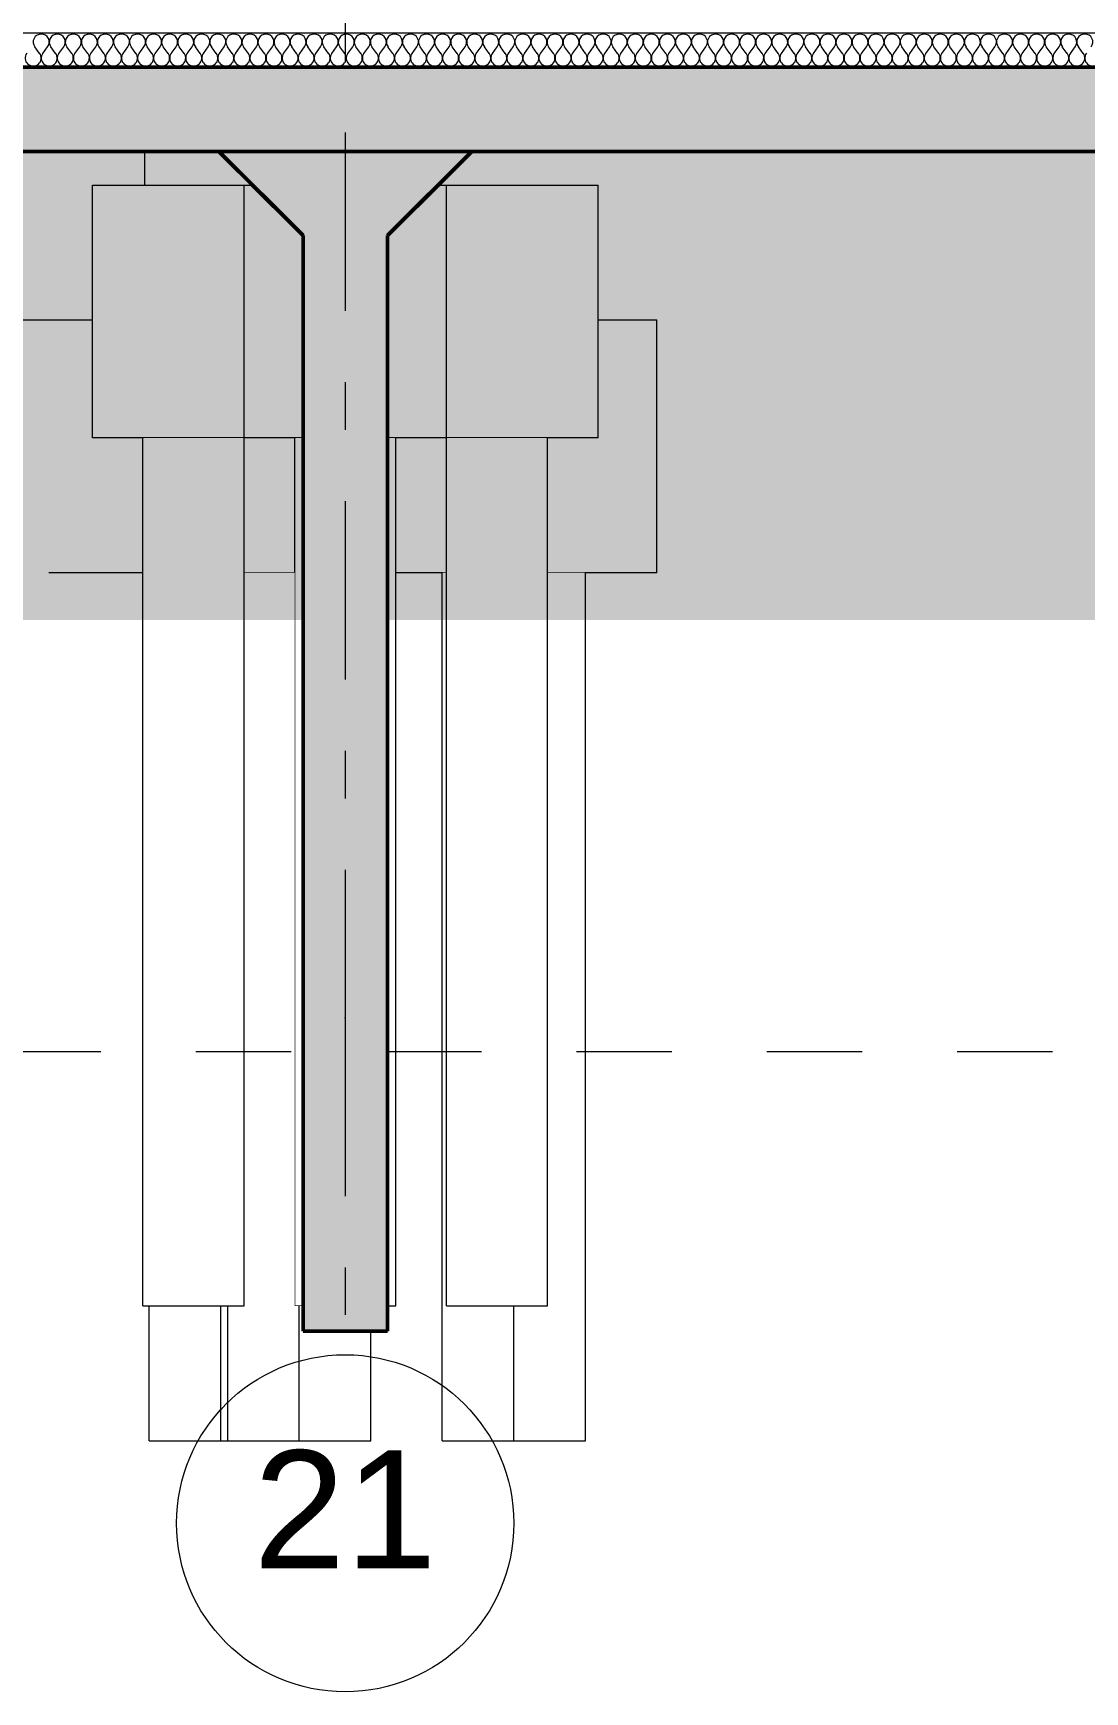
# Model space of a CAD drawing. Header units: millimetres. Extents: x -48147 to 1422273, y -494195 to 18123.
# Drawn here: x 1374860 to 1377979, y -494195 to -489274 of the extents above; entities that cross this region are included whole.
import ezdxf
from ezdxf.enums import TextEntityAlignment as Align

# ---------------------------------------------------------------- set-up
doc = ezdxf.new("R2010")
doc.units = ezdxf.units.MM
doc.header["$MEASUREMENT"] = 0
for name, pattern in [('Dashed', [2822.222233, 1411.111116, -1411.111116]), ('Double Dashed', [1093.611073, 529.166651, -211.666656, 141.111112, -211.666656]), ('Wipeout_Contour', [1000, 0, -1000])]:
    doc.linetypes.add(name, pattern=pattern)
for name, color, linetype, lineweight, true_color in [('0_Pen_No__105', 7, 'Continuous', 15, 0xa6a6a6), ('A-230-M_FLOOR.IFC Import_Pen_No__109', 7, 'Continuous', 15, 0xa6a6a6), ('A-230-M_FLOOR.IFC Import_Pen_No__29', 7, 'Continuous', 50, 0x2a2a2a), ('HATCHING_Pen_No__145', 7, 'Continuous', 0, 0xa6a6a6), ('New_A-15-MG_Structural_Grid_Phase_2_Pen_No__222', 7, 'Continuous', 13, 0x65af33), ('New_A-20-M_Floor_Slab_Pen_No__107', 7, 'Continuous', 15, 0xa6a6a6), ('New_A-20-M_Floor_Slab_Pen_No__162', 7, 'Continuous', 0, 0xe47200), ('S-160-M_FOUND.IFC Import_Pen_No__104', 7, 'Continuous', 15, 0xa6a6a6), ('S-160-M_FOUND.IFC Import_Pen_No__24', 7, 'Continuous', 50, 0x2a2a2a)]:
    doc.layers.add(name, color=color, linetype=linetype, lineweight=lineweight, true_color=true_color)
for name, color, linetype in [('A-230-M_FLOOR.IFC Import', 7, 'Continuous'), ('New_A-15-MG_Structural_Grid_Phase_2', 7, 'Continuous'), ('New_A-20-M_Floor_Slab', 7, 'Continuous'), ('S-160-M_FOUND.IFC Import', 7, 'Continuous'), ('S-280-M_COLUMN.IFC Import', 7, 'Continuous'), ('S-280-M_STRUCT_FRAME.IFC Import', 7, 'Continuous')]:
    doc.layers.add(name, color=color, linetype=linetype)
for name, color, linetype, lineweight in [('A-230-M_FLOOR.IFC Import_Pen_No__4', 7, 'Continuous', 20), ('New_A-20-M_Floor_Slab_Pen_No__1', 7, 'Continuous', 13), ('S-160-M_FOUND.IFC Import_Pen_No__1', 7, 'Continuous', 13), ('S-160-M_FOUND.IFC Import_Pen_No__4', 7, 'Continuous', 20), ('S-280-M_COLUMN.IFC Import_Pen_No__88', 8, 'Continuous', 20)]:
    doc.layers.add(name, color=color, linetype=linetype, lineweight=lineweight)
doc.styles.add('GENERATED_STYLE_2', font='')
doc.styles.get('GENERATED_STYLE_2').set_extended_font_data('Swis721 BT')

# ---------------------------------------------------------------- blocks, each defined once
blk = doc.blocks.new('*X511', base_point=(1383917.5, -489195))
at = {"layer": 'New_A-20-M_Floor_Slab_Pen_No__107', "linetype": 'Continuous'}
for p, q in [((1374878.8, -489334.1), (1374864.5, -489315)), ((1374888.3, -489334.1), (1374902.6, -489315)), ((1374926.4, -489334.1), (1374912.1, -489315)), ((1374935.9, -489334.1), (1374950.2, -489315)), ((1374974, -489334.1), (1374959.8, -489315)), ((1374983.6, -489334.1), (1374997.9, -489315)), ((1375021.7, -489334.1), (1375007.4, -489315)), ((1375031.2, -489334.1), (1375045.5, -489315)), ((1375069.3, -489334.1), (1375055, -489315)), ((1375078.8, -489334.1), (1375093.1, -489315)), ((1375116.9, -489334.1), (1375102.6, -489315)), ((1375126.4, -489334.1), (1375140.7, -489315)), ((1375164.5, -489334.1), (1375150.2, -489315)), ((1375174, -489334.1), (1375188.3, -489315)), ((1375212.1, -489334.1), (1375197.9, -489315)), ((1375221.7, -489334.1), (1375235.9, -489315)), ((1375259.8, -489334.1), (1375245.5, -489315)), ((1375269.3, -489334.1), (1375283.6, -489315)), ((1375307.4, -489334.1), (1375293.1, -489315)), ((1375316.9, -489334.1), (1375331.2, -489315)), ((1375355, -489334.1), (1375340.7, -489315)), ((1375364.5, -489334.1), (1375378.8, -489315)), ((1375402.6, -489334.1), (1375388.3, -489315)), ((1375412.1, -489334.1), (1375426.4, -489315)), ((1375450.2, -489334.1), (1375435.9, -489315)), ((1375459.8, -489334.1), (1375474, -489315)), ((1375497.9, -489334.1), (1375483.6, -489315)), ((1375507.4, -489334.1), (1375521.7, -489315)), ((1375545.5, -489334.1), (1375531.2, -489315)), ((1375555, -489334.1), (1375569.3, -489315)), ((1375593.1, -489334.1), (1375578.8, -489315)), ((1375602.6, -489334.1), (1375616.9, -489315)), ((1375640.7, -489334.1), (1375626.4, -489315)), ((1375650.2, -489334.1), (1375664.5, -489315)), ((1375688.3, -489334.1), (1375674, -489315)), ((1375697.9, -489334.1), (1375712.1, -489315)), ((1375735.9, -489334.1), (1375721.7, -489315)), ((1375745.5, -489334.1), (1375759.8, -489315)), ((1375783.6, -489334.1), (1375769.3, -489315)), ((1375793.1, -489334.1), (1375807.4, -489315)), ((1375831.2, -489334.1), (1375816.9, -489315)), ((1375840.7, -489334.1), (1375855, -489315)), ((1375878.8, -489334.1), (1375864.5, -489315)), ((1375888.3, -489334.1), (1375902.6, -489315)), ((1375926.4, -489334.1), (1375912.1, -489315)), ((1375935.9, -489334.1), (1375950.2, -489315)), ((1375974, -489334.1), (1375959.8, -489315)), ((1375983.6, -489334.1), (1375997.9, -489315)), ((1376021.7, -489334.1), (1376007.4, -489315)), ((1376031.2, -489334.1), (1376045.5, -489315)), ((1376069.3, -489334.1), (1376055, -489315)), ((1376078.8, -489334.1), (1376093.1, -489315)), ((1376116.9, -489334.1), (1376102.6, -489315)), ((1376126.4, -489334.1), (1376140.7, -489315)), ((1376164.5, -489334.1), (1376150.2, -489315)), ((1376174, -489334.1), (1376188.3, -489315)), ((1376212.1, -489334.1), (1376197.9, -489315)), ((1376221.7, -489334.1), (1376235.9, -489315)), ((1376259.8, -489334.1), (1376245.5, -489315)), ((1376269.3, -489334.1), (1376283.6, -489315)), ((1376307.4, -489334.1), (1376293.1, -489315)), ((1376316.9, -489334.1), (1376331.2, -489315)), ((1376355, -489334.1), (1376340.7, -489315)), ((1376364.5, -489334.1), (1376378.8, -489315)), ((1376402.6, -489334.1), (1376388.3, -489315)), ((1376412.1, -489334.1), (1376426.4, -489315)), ((1376450.2, -489334.1), (1376435.9, -489315)), ((1376459.8, -489334.1), (1376474, -489315)), ((1376497.9, -489334.1), (1376483.6, -489315)), ((1376507.4, -489334.1), (1376521.7, -489315)), ((1376545.5, -489334.1), (1376531.2, -489315)), ((1376555, -489334.1), (1376569.3, -489315)), ((1376593.1, -489334.1), (1376578.8, -489315)), ((1376602.6, -489334.1), (1376616.9, -489315)), ((1376640.7, -489334.1), (1376626.4, -489315)), ((1376650.2, -489334.1), (1376664.5, -489315)), ((1376688.3, -489334.1), (1376674, -489315)), ((1376697.9, -489334.1), (1376712.1, -489315)), ((1376735.9, -489334.1), (1376721.7, -489315)), ((1376745.5, -489334.1), (1376759.8, -489315)), ((1376783.6, -489334.1), (1376769.3, -489315)), ((1376793.1, -489334.1), (1376807.4, -489315)), ((1376831.2, -489334.1), (1376816.9, -489315)), ((1376840.7, -489334.1), (1376855, -489315)), ((1376878.8, -489334.1), (1376864.5, -489315)), ((1376888.3, -489334.1), (1376902.6, -489315)), ((1376926.4, -489334.1), (1376912.1, -489315)), ((1376935.9, -489334.1), (1376950.2, -489315)), ((1376974, -489334.1), (1376959.8, -489315)), ((1376983.6, -489334.1), (1376997.9, -489315)), ((1377021.7, -489334.1), (1377007.4, -489315)), ((1377031.2, -489334.1), (1377045.5, -489315)), ((1377069.3, -489334.1), (1377055, -489315)), ((1377078.8, -489334.1), (1377093.1, -489315)), ((1377116.9, -489334.1), (1377102.6, -489315)), ((1377126.4, -489334.1), (1377140.7, -489315)), ((1377164.5, -489334.1), (1377150.2, -489315)), ((1377174, -489334.1), (1377188.3, -489315)), ((1377212.1, -489334.1), (1377197.9, -489315)), ((1377221.7, -489334.1), (1377235.9, -489315)), ((1377259.8, -489334.1), (1377245.5, -489315)), ((1377269.3, -489334.1), (1377283.6, -489315)), ((1377307.4, -489334.1), (1377293.1, -489315)), ((1377316.9, -489334.1), (1377331.2, -489315)), ((1377355, -489334.1), (1377340.7, -489315)), ((1377364.5, -489334.1), (1377378.8, -489315)), ((1377402.6, -489334.1), (1377388.3, -489315)), ((1377412.1, -489334.1), (1377426.4, -489315)), ((1377450.2, -489334.1), (1377435.9, -489315)), ((1377459.8, -489334.1), (1377474, -489315)), ((1377497.9, -489334.1), (1377483.6, -489315)), ((1377507.4, -489334.1), (1377521.7, -489315)), ((1377545.5, -489334.1), (1377531.2, -489315)), ((1377555, -489334.1), (1377569.3, -489315)), ((1377593.1, -489334.1), (1377578.8, -489315)), ((1377602.6, -489334.1), (1377616.9, -489315)), ((1377640.7, -489334.1), (1377626.4, -489315)), ((1377650.2, -489334.1), (1377664.5, -489315)), ((1377688.3, -489334.1), (1377674, -489315)), ((1377697.9, -489334.1), (1377712.1, -489315)), ((1377735.9, -489334.1), (1377721.7, -489315)), ((1377745.5, -489334.1), (1377759.8, -489315)), ((1377783.6, -489334.1), (1377769.3, -489315)), ((1377793.1, -489334.1), (1377807.4, -489315)), ((1377831.2, -489334.1), (1377816.9, -489315)), ((1377840.7, -489334.1), (1377855, -489315)), ((1377878.8, -489334.1), (1377864.5, -489315)), ((1377888.3, -489334.1), (1377902.6, -489315)), ((1377926.4, -489334.1), (1377912.1, -489315)), ((1377935.9, -489334.1), (1377950.2, -489315)), ((1377974, -489334.1), (1377959.8, -489315))]:
    blk.add_line(p, q, dxfattribs=at)
for centre, start, end in [((1374883.6, -489300.7), 90, 216.8699), ((1374883.6, -489300.7), 323.1301, 90), ((1374931.2, -489300.7), 90, 216.8699), ((1374931.2, -489300.7), 323.1301, 90), ((1374978.8, -489300.7), 90, 216.8699), ((1374978.8, -489300.7), 323.1301, 90), ((1375026.4, -489300.7), 90, 216.8699), ((1375026.4, -489300.7), 323.1301, 90), ((1375074, -489300.7), 90, 216.8699), ((1375074, -489300.7), 323.1301, 90), ((1375121.7, -489300.7), 90, 216.8699), ((1375121.7, -489300.7), 323.1301, 90), ((1375169.3, -489300.7), 90, 216.8699), ((1375169.3, -489300.7), 323.1301, 90), ((1375216.9, -489300.7), 90, 216.8699), ((1375216.9, -489300.7), 323.1301, 90), ((1375264.5, -489300.7), 90, 216.8699), ((1375264.5, -489300.7), 323.1301, 90), ((1375312.1, -489300.7), 90, 216.8699), ((1375312.1, -489300.7), 323.1301, 90), ((1375359.8, -489300.7), 90, 216.8699), ((1375359.8, -489300.7), 323.1301, 90), ((1375407.4, -489300.7), 90, 216.8699), ((1375407.4, -489300.7), 323.1301, 90), ((1375455, -489300.7), 90, 216.8699), ((1375455, -489300.7), 323.1301, 90), ((1375502.6, -489300.7), 90, 216.8699), ((1375502.6, -489300.7), 323.1301, 90), ((1375550.2, -489300.7), 90, 216.8699), ((1375550.2, -489300.7), 323.1301, 90), ((1375597.9, -489300.7), 90, 216.8699), ((1375597.9, -489300.7), 323.1301, 90), ((1375645.5, -489300.7), 90, 216.8699), ((1375645.5, -489300.7), 323.1301, 90), ((1375693.1, -489300.7), 90, 216.8699), ((1375693.1, -489300.7), 323.1301, 90), ((1375740.7, -489300.7), 90, 216.8699), ((1375740.7, -489300.7), 323.1301, 90), ((1375788.3, -489300.7), 90, 216.8699), ((1375788.3, -489300.7), 323.1301, 90), ((1375835.9, -489300.7), 90, 216.8699), ((1375835.9, -489300.7), 323.1301, 90), ((1375883.6, -489300.7), 90, 216.8699), ((1375883.6, -489300.7), 323.1301, 90), ((1375931.2, -489300.7), 90, 216.8699), ((1375931.2, -489300.7), 323.1301, 90), ((1375978.8, -489300.7), 90, 216.8699), ((1375978.8, -489300.7), 323.1301, 90), ((1376026.4, -489300.7), 90, 216.8699), ((1376026.4, -489300.7), 323.1301, 90), ((1376074, -489300.7), 90, 216.8699), ((1376074, -489300.7), 323.1301, 90), ((1376121.7, -489300.7), 90, 216.8699), ((1376121.7, -489300.7), 323.1301, 90), ((1376169.3, -489300.7), 90, 216.8699), ((1376169.3, -489300.7), 323.1301, 90), ((1376216.9, -489300.7), 90, 216.8699), ((1376216.9, -489300.7), 323.1301, 90), ((1376264.5, -489300.7), 90, 216.8699), ((1376264.5, -489300.7), 323.1301, 90), ((1376312.1, -489300.7), 90, 216.8699), ((1376312.1, -489300.7), 323.1301, 90), ((1376359.8, -489300.7), 90, 216.8699), ((1376359.8, -489300.7), 323.1301, 90), ((1376407.4, -489300.7), 90, 216.8699), ((1376407.4, -489300.7), 323.1301, 90), ((1376455, -489300.7), 90, 216.8699), ((1376455, -489300.7), 323.1301, 90), ((1376502.6, -489300.7), 90, 216.8699), ((1376502.6, -489300.7), 323.1301, 90), ((1376550.2, -489300.7), 90, 216.8699), ((1376550.2, -489300.7), 323.1301, 90), ((1376597.9, -489300.7), 90, 216.8699), ((1376597.9, -489300.7), 323.1301, 90), ((1376645.5, -489300.7), 90, 216.8699), ((1376645.5, -489300.7), 323.1301, 90), ((1376693.1, -489300.7), 90, 216.8699), ((1376693.1, -489300.7), 323.1301, 90), ((1376740.7, -489300.7), 90, 216.8699), ((1376740.7, -489300.7), 323.1301, 90), ((1376788.3, -489300.7), 90, 216.8699), ((1376788.3, -489300.7), 323.1301, 90), ((1376835.9, -489300.7), 90, 216.8699), ((1376835.9, -489300.7), 323.1301, 90), ((1376883.6, -489300.7), 90, 216.8699), ((1376883.6, -489300.7), 323.1301, 90), ((1376931.2, -489300.7), 90, 216.8699), ((1376931.2, -489300.7), 323.1301, 90), ((1376978.8, -489300.7), 90, 216.8699), ((1376978.8, -489300.7), 323.1301, 90), ((1377026.4, -489300.7), 90, 216.8699), ((1377026.4, -489300.7), 323.1301, 90), ((1377074, -489300.7), 90, 216.8699), ((1377074, -489300.7), 323.1301, 90), ((1377121.7, -489300.7), 90, 216.8699), ((1377121.7, -489300.7), 323.1301, 90), ((1377169.3, -489300.7), 90, 216.8699), ((1377169.3, -489300.7), 323.1301, 90), ((1377216.9, -489300.7), 90, 216.8699), ((1377216.9, -489300.7), 323.1301, 90), ((1377264.5, -489300.7), 90, 216.8699), ((1377264.5, -489300.7), 323.1301, 90), ((1377312.1, -489300.7), 90, 216.8699), ((1377312.1, -489300.7), 323.1301, 90), ((1377359.8, -489300.7), 90, 216.8699), ((1377359.8, -489300.7), 323.1301, 90), ((1377407.4, -489300.7), 90, 216.8699), ((1377407.4, -489300.7), 323.1301, 90), ((1377455, -489300.7), 90, 216.8699), ((1377455, -489300.7), 323.1301, 90), ((1377502.6, -489300.7), 90, 216.8699), ((1377502.6, -489300.7), 323.1301, 90), ((1377550.2, -489300.7), 90, 216.8699), ((1377550.2, -489300.7), 323.1301, 90), ((1377597.9, -489300.7), 90, 216.8699), ((1377597.9, -489300.7), 323.1301, 90), ((1377645.5, -489300.7), 90, 216.8699), ((1377645.5, -489300.7), 323.1301, 90), ((1377693.1, -489300.7), 90, 216.8699), ((1377693.1, -489300.7), 323.1301, 90), ((1377740.7, -489300.7), 90, 216.8699), ((1377740.7, -489300.7), 323.1301, 90), ((1377788.3, -489300.7), 90, 216.8699), ((1377788.3, -489300.7), 323.1301, 90), ((1377835.9, -489300.7), 90, 216.8699), ((1377835.9, -489300.7), 323.1301, 90), ((1377883.6, -489300.7), 90, 216.8699), ((1377883.6, -489300.7), 323.1301, 90), ((1377931.2, -489300.7), 90, 216.8699), ((1377931.2, -489300.7), 323.1301, 90), ((1377978.8, -489300.7), 90, 216.8699), ((1377978.8, -489300.7), 323.1301, 90), ((1374859.8, -489348.3), 143.1301, 36.8699), ((1374907.4, -489348.3), 143.1301, 36.8699), ((1374955, -489348.3), 143.1301, 36.8699), ((1375002.6, -489348.3), 143.1301, 36.8699), ((1375050.2, -489348.3), 143.1301, 36.8699), ((1375097.9, -489348.3), 143.1301, 36.8699), ((1375145.5, -489348.3), 143.1301, 36.8699), ((1375193.1, -489348.3), 143.1301, 36.8699), ((1375240.7, -489348.3), 143.1301, 36.8699), ((1375288.3, -489348.3), 143.1301, 36.8699), ((1375335.9, -489348.3), 143.1301, 36.8699), ((1375383.6, -489348.3), 143.1301, 36.8699), ((1375431.2, -489348.3), 143.1301, 36.8699), ((1375478.8, -489348.3), 143.1301, 36.8699), ((1375526.4, -489348.3), 143.1301, 36.8699), ((1375574, -489348.3), 143.1301, 36.8699), ((1375621.7, -489348.3), 143.1301, 36.8699), ((1375669.3, -489348.3), 143.1301, 36.8699), ((1375716.9, -489348.3), 143.1301, 36.8699), ((1375764.5, -489348.3), 143.1301, 36.8699), ((1375812.1, -489348.3), 143.1301, 36.8699), ((1375859.8, -489348.3), 143.1301, 36.8699), ((1375907.4, -489348.3), 143.1301, 36.8699), ((1375955, -489348.3), 143.1301, 36.8699), ((1376002.6, -489348.3), 143.1301, 36.8699), ((1376050.2, -489348.3), 143.1301, 36.8699), ((1376097.9, -489348.3), 143.1301, 36.8699), ((1376145.5, -489348.3), 143.1301, 36.8699), ((1376193.1, -489348.3), 143.1301, 36.8699), ((1376240.7, -489348.3), 143.1301, 36.8699), ((1376288.3, -489348.3), 143.1301, 36.8699), ((1376335.9, -489348.3), 143.1301, 36.8699), ((1376383.6, -489348.3), 143.1301, 36.8699), ((1376431.2, -489348.3), 143.1301, 36.8699), ((1376478.8, -489348.3), 143.1301, 36.8699), ((1376526.4, -489348.3), 143.1301, 36.8699), ((1376574, -489348.3), 143.1301, 36.8699), ((1376621.7, -489348.3), 143.1301, 36.8699), ((1376669.3, -489348.3), 143.1301, 36.8699), ((1376716.9, -489348.3), 143.1301, 36.8699), ((1376764.5, -489348.3), 143.1301, 36.8699), ((1376812.1, -489348.3), 143.1301, 36.8699), ((1376859.8, -489348.3), 143.1301, 36.8699), ((1376907.4, -489348.3), 143.1301, 36.8699), ((1376955, -489348.3), 143.1301, 36.8699), ((1377002.6, -489348.3), 143.1301, 36.8699), ((1377050.2, -489348.3), 143.1301, 36.8699), ((1377097.9, -489348.3), 143.1301, 36.8699), ((1377145.5, -489348.3), 143.1301, 36.8699), ((1377193.1, -489348.3), 143.1301, 36.8699), ((1377240.7, -489348.3), 143.1301, 36.8699), ((1377288.3, -489348.3), 143.1301, 36.8699), ((1377335.9, -489348.3), 143.1301, 36.8699), ((1377383.6, -489348.3), 143.1301, 36.8699), ((1377431.2, -489348.3), 143.1301, 36.8699), ((1377478.8, -489348.3), 143.1301, 36.8699), ((1377526.4, -489348.3), 143.1301, 36.8699), ((1377574, -489348.3), 143.1301, 36.8699), ((1377621.7, -489348.3), 143.1301, 36.8699), ((1377669.3, -489348.3), 143.1301, 36.8699), ((1377716.9, -489348.3), 143.1301, 36.8699), ((1377764.5, -489348.3), 143.1301, 36.8699), ((1377812.1, -489348.3), 143.1301, 36.8699), ((1377859.8, -489348.3), 143.1301, 36.8699), ((1377907.4, -489348.3), 143.1301, 36.8699), ((1377955, -489348.3), 143.1301, 36.8699), ((1378002.6, -489348.3), 143.1301, 36.8699)]:
    blk.add_arc(centre, 23.8, start, end, dxfattribs=at)
blk = doc.blocks.new('Section Elem_491_2', base_point=(1383917.5, -489195))
at = {"layer": 'New_A-20-M_Floor_Slab_Pen_No__162', "linetype": 'Continuous'}
blk.add_hatch(color=256, dxfattribs=at).paths.add_polyline_path([(1362883.6, -489274), (1362883.6, -489274.5), (1383732.9, -489274.5), (1383732.9, -489274)])
at = {"color": 254, "linetype": 'Wipeout_Contour', "lineweight": 0, "ltscale": 5831536.598128235}
blk.add_wipeout([(1362883.6, -489274.5), (1362883.6, -489374.5), (1383732.9, -489374.5), (1383732.9, -489274.5)], dxfattribs=at).dxf.layer = 'New_A-20-M_Floor_Slab'
at = {"layer": 'New_A-20-M_Floor_Slab_Pen_No__1', "linetype": 'Continuous'}
for p, q in [((1383732.9, -489274.5), (1362883.6, -489274.5)), ((1383732.9, -489374.5), (1362883.6, -489374.5))]:
    blk.add_line(p, q, dxfattribs=at)
at = {"layer": 'New_A-20-M_Floor_Slab'}
blk.add_blockref('*X511', (1383917.5, -489195), dxfattribs=at)
blk = doc.blocks.new('Section Elem_581_2', base_point=(1383917.5, -489195))
at = {"color": 254, "linetype": 'Wipeout_Contour', "lineweight": 0, "ltscale": 5841000.810591972}
blk.add_wipeout([(1375785.3, -489375), (1375827.3, -489375), (1375827.3, -489374.5), (1375785.3, -489374.5)], dxfattribs=at).dxf.layer = 'S-280-M_COLUMN.IFC Import'
at = {"color": 254, "linetype": 'Wipeout_Contour', "lineweight": 0, "ltscale": 5841764.570880603}
blk.add_wipeout([(1376005.1, -489374.5), (1376005.1, -489375), (1376012.8, -489375), (1376012.8, -489374.5)], dxfattribs=at).dxf.layer = 'S-280-M_COLUMN.IFC Import'
at = {"color": 254, "linetype": 'Wipeout_Contour', "lineweight": 0, "ltscale": 5840842.576342958}
blk.add_wipeout([(1375743.3, -489374.5), (1375743.3, -489375), (1375785.3, -489375), (1375785.3, -489374.5)], dxfattribs=at).dxf.layer = 'S-280-M_COLUMN.IFC Import'
at = {"color": 254, "linetype": 'Wipeout_Contour', "lineweight": 0, "ltscale": 5841156.351354021}
blk.add_wipeout([(1375827.3, -489374.5), (1375827.3, -489375), (1375867.9, -489375), (1375867.9, -489374.5)], dxfattribs=at).dxf.layer = 'S-280-M_COLUMN.IFC Import'
at = {"color": 254, "linetype": 'Wipeout_Contour', "lineweight": 0, "ltscale": 5841721.266888937}
blk.add_wipeout([(1375989.9, -489374.5), (1375989.9, -489375), (1376005.1, -489375), (1376005.1, -489374.5)], dxfattribs=at).dxf.layer = 'S-280-M_COLUMN.IFC Import'
at = {"color": 254, "linetype": 'Wipeout_Contour', "lineweight": 0, "ltscale": 5840687.035986135}
blk.add_wipeout([(1375702.8, -489374.5), (1375702.8, -489375), (1375743.3, -489375), (1375743.3, -489374.5)], dxfattribs=at).dxf.layer = 'S-280-M_COLUMN.IFC Import'
at = {"color": 254, "linetype": 'Wipeout_Contour', "lineweight": 0, "ltscale": 5841650.734805986}
blk.add_wipeout([(1375967.7, -489374.5), (1375967.7, -489375), (1375989.9, -489375), (1375989.9, -489374.5)], dxfattribs=at).dxf.layer = 'S-280-M_COLUMN.IFC Import'
at = {"layer": 'S-280-M_COLUMN.IFC Import_Pen_No__88', "linetype": 'Continuous'}
blk.add_line((1376012.8, -489374.5), (1376012.8, -489375), dxfattribs=at)
at = {"color": 254, "linetype": 'Wipeout_Contour', "lineweight": 0, "ltscale": 5840539.487689139}
blk.add_wipeout([(1375665, -489374.5), (1375665, -489375), (1375702.8, -489375), (1375702.8, -489374.5)], dxfattribs=at).dxf.layer = 'S-280-M_COLUMN.IFC Import'
at = {"color": 254, "linetype": 'Wipeout_Contour', "lineweight": 0, "ltscale": 5841555.375888163}
blk.add_wipeout([(1375939.2, -489374.5), (1375939.2, -489375), (1375967.7, -489375), (1375967.7, -489374.5)], dxfattribs=at).dxf.layer = 'S-280-M_COLUMN.IFC Import'
at = {"color": 254, "linetype": 'Wipeout_Contour', "lineweight": 0, "ltscale": 5840404.955471797}
blk.add_wipeout([(1375631.4, -489374.5), (1375631.4, -489375), (1375665, -489375), (1375665, -489374.5)], dxfattribs=at).dxf.layer = 'S-280-M_COLUMN.IFC Import'
at = {"color": 254, "linetype": 'Wipeout_Contour', "lineweight": 0, "ltscale": 5841438.437211915}
blk.add_wipeout([(1375905.6, -489374.5), (1375905.6, -489375), (1375939.2, -489375), (1375939.2, -489374.5)], dxfattribs=at).dxf.layer = 'S-280-M_COLUMN.IFC Import'
at = {"color": 254, "linetype": 'Wipeout_Contour', "lineweight": 0, "ltscale": 5840288.019682392}
blk.add_wipeout([(1375603, -489374.5), (1375603, -489375), (1375631.4, -489375), (1375631.4, -489374.5)], dxfattribs=at).dxf.layer = 'S-280-M_COLUMN.IFC Import'
at = {"color": 254, "linetype": 'Wipeout_Contour', "lineweight": 0, "ltscale": 5841303.90200178}
blk.add_wipeout([(1375867.9, -489374.5), (1375867.9, -489375), (1375905.6, -489375), (1375905.6, -489374.5)], dxfattribs=at).dxf.layer = 'S-280-M_COLUMN.IFC Import'
at = {"color": 254, "linetype": 'Wipeout_Contour', "lineweight": 0, "ltscale": 5840192.663552594}
blk.add_wipeout([(1375580.8, -489374.5), (1375580.8, -489375), (1375603, -489375), (1375603, -489374.5)], dxfattribs=at).dxf.layer = 'S-280-M_COLUMN.IFC Import'
at = {"color": 254, "linetype": 'Wipeout_Contour', "lineweight": 0, "ltscale": 5840122.133384786}
blk.add_wipeout([(1375565.5, -489374.5), (1375565.5, -489375), (1375580.8, -489375), (1375580.8, -489374.5)], dxfattribs=at).dxf.layer = 'S-280-M_COLUMN.IFC Import'
at = {"color": 254, "linetype": 'Wipeout_Contour', "lineweight": 0, "ltscale": 5840078.830917323}
blk.add_wipeout([(1375557.8, -489374.5), (1375557.8, -489375), (1375565.5, -489375), (1375565.5, -489374.5)], dxfattribs=at).dxf.layer = 'S-280-M_COLUMN.IFC Import'
at = {"layer": 'S-280-M_COLUMN.IFC Import_Pen_No__88', "linetype": 'Continuous'}
blk.add_line((1375557.8, -489374.5), (1375557.8, -489375), dxfattribs=at)
blk = doc.blocks.new('Section Elem_595_2', base_point=(1383917.5, -489195))
at = {"color": 254, "linetype": 'Wipeout_Contour', "lineweight": 0, "ltscale": 5839693.189421858}
blk.add_wipeout([(1375410.4, -489625), (1375244.3, -489625), (1375244.3, -489725), (1375510.4, -489725)], dxfattribs=at).dxf.layer = 'S-280-M_STRUCT_FRAME.IFC Import'
blk = doc.blocks.new('Section Elem_596_2', base_point=(1383917.5, -489195))
at = {"color": 254, "linetype": 'Wipeout_Contour', "lineweight": 0, "ltscale": 7284353.406792651}
blk.add_wipeout([(1370588.9, -489625), (1370588.9, -490125), (1373091.2, -490125), (1373091.2, -489875), (1372841.2, -489625)], dxfattribs=at).dxf.layer = 'S-280-M_STRUCT_FRAME.IFC Import'
at = {"color": 254, "linetype": 'Wipeout_Contour', "lineweight": 0, "ltscale": 10213592.32420984}
blk.add_wipeout([(1373594.7, -489625), (1373344.7, -489875), (1373344.7, -490125), (1375035.4, -490125), (1375035.4, -489725), (1375244.3, -489725), (1375244.3, -489625)], dxfattribs=at).dxf.layer = 'S-280-M_STRUCT_FRAME.IFC Import'
blk = doc.blocks.new('Section Elem_751_2', base_point=(1383917.5, -489195))
at = {"color": 254, "linetype": 'Wipeout_Contour', "lineweight": 0, "ltscale": 8759432.242854811}
blk.add_wipeout([(1374906.4, -490875), (1375185.4, -490875), (1375185.4, -490475), (1375035.4, -490475), (1375035.4, -490125), (1374906.4, -490125)], dxfattribs=at).dxf.layer = 'S-160-M_FOUND.IFC Import'
at = {"color": 254, "linetype": 'Wipeout_Contour', "lineweight": 0, "ltscale": 8767915.50950637}
blk.add_wipeout([(1376385.4, -490475), (1376385.4, -490875), (1376709.5, -490875), (1376709.5, -490125), (1376535.4, -490125), (1376535.4, -490475)], dxfattribs=at).dxf.layer = 'S-160-M_FOUND.IFC Import'
at = {"color": 254, "linetype": 'Wipeout_Contour', "lineweight": 0, "ltscale": 5841819.231366361}
blk.add_wipeout([(1375635.3, -490475), (1375485.4, -490475), (1375485.4, -490875), (1375635.3, -490875)], dxfattribs=at).dxf.layer = 'S-160-M_FOUND.IFC Import'
at = {"color": 254, "linetype": 'Wipeout_Contour', "lineweight": 0, "ltscale": 5843514.707198809}
blk.add_wipeout([(1375935.3, -490875), (1376085.4, -490875), (1376085.4, -490475), (1375935.3, -490475)], dxfattribs=at).dxf.layer = 'S-160-M_FOUND.IFC Import'
at = {"layer": 'S-160-M_FOUND.IFC Import_Pen_No__4', "linetype": 'Continuous'}
for p, q in [((1375002.9, -490125), (1375035.4, -490125)), ((1376535.4, -490125), (1376709.5, -490125)), ((1376709.5, -490875), (1376709.5, -490125)), ((1375185.4, -490875), (1374906.4, -490875)), ((1375635.3, -490875), (1375485.4, -490875)), ((1376085.4, -490875), (1375935.3, -490875)), ((1376709.5, -490875), (1376385.4, -490875))]:
    blk.add_line(p, q, dxfattribs=at)
blk = doc.blocks.new('Section Elem_756_2', base_point=(1383917.5, -489195))
at = {"color": 254, "linetype": 'Wipeout_Contour', "lineweight": 0, "ltscale": 5839916.642811739}
blk.add_wipeout([(1375035.4, -490475), (1375485.3, -490475), (1375485.3, -489725), (1375035.4, -489725)], dxfattribs=at).dxf.layer = 'S-160-M_FOUND.IFC Import'
at = {"color": 254, "linetype": 'Wipeout_Contour', "lineweight": 0, "ltscale": 5843873.097083507}
blk.add_wipeout([(1376085.3, -490475), (1376535.4, -490475), (1376535.4, -489725), (1376085.3, -489725)], dxfattribs=at).dxf.layer = 'S-160-M_FOUND.IFC Import'
at = {"layer": 'S-160-M_FOUND.IFC Import_Pen_No__4', "linetype": 'Continuous'}
for p, q in [((1375035.4, -489725), (1375485.3, -489725)), ((1375035.4, -490475), (1375035.4, -489725)), ((1376085.3, -489725), (1376535.4, -489725)), ((1376535.4, -490475), (1376535.4, -489725)), ((1375485.3, -490475), (1375035.4, -490475)), ((1376535.4, -490475), (1376085.3, -490475))]:
    blk.add_line(p, q, dxfattribs=at)
blk = doc.blocks.new('Section Elem_757_2', base_point=(1383917.5, -489195))
at = {"color": 254, "linetype": 'Wipeout_Contour', "lineweight": 0, "ltscale": 7301233.685382109}
blk.add_wipeout([(1375485.3, -489725), (1375485.3, -490475), (1375660.4, -490475), (1375660.4, -489875), (1375510.4, -489725)], dxfattribs=at).dxf.layer = 'S-160-M_FOUND.IFC Import'
at = {"color": 254, "linetype": 'Wipeout_Contour', "lineweight": 0, "ltscale": 7303352.578883091}
blk.add_wipeout([(1375910.4, -489875), (1375910.4, -490475), (1376085.3, -490475), (1376085.3, -489725), (1376060.4, -489725)], dxfattribs=at).dxf.layer = 'S-160-M_FOUND.IFC Import'
at = {"layer": 'S-160-M_FOUND.IFC Import_Pen_No__4', "linetype": 'Continuous'}
for p, q in [((1375485.3, -489725), (1375510.4, -489725)), ((1375485.3, -490475), (1375485.3, -489725)), ((1376060.4, -489725), (1376085.3, -489725)), ((1376085.3, -490475), (1376085.3, -489725)), ((1375660.4, -490475), (1375485.3, -490475)), ((1376085.3, -490475), (1375910.4, -490475))]:
    blk.add_line(p, q, dxfattribs=at)
blk = doc.blocks.new('Section Elem_758_2', base_point=(1383917.5, -489195))
at = {"color": 254, "linetype": 'Wipeout_Contour', "lineweight": 0, "ltscale": 5843613.832065511}
blk.add_wipeout([(1375635.3, -490475), (1375635.3, -493050), (1375660.4, -493050), (1375660.4, -490475)], dxfattribs=at).dxf.layer = 'S-160-M_FOUND.IFC Import'
at = {"color": 254, "linetype": 'Wipeout_Contour', "lineweight": 0, "ltscale": 5844649.649867891}
blk.add_wipeout([(1375935.3, -490475), (1375910.4, -490475), (1375910.4, -493050), (1375935.3, -493050)], dxfattribs=at).dxf.layer = 'S-160-M_FOUND.IFC Import'
at = {"layer": 'S-160-M_FOUND.IFC Import_Pen_No__1', "linetype": 'Continuous'}
for p, q in [((1375635.3, -493050), (1375635.3, -490475)), ((1375935.3, -493050), (1375935.3, -490475)), ((1375635.3, -493050), (1375660.4, -493050)), ((1375910.4, -493050), (1375935.3, -493050))]:
    blk.add_line(p, q, dxfattribs=at)
blk = doc.blocks.new('Section Elem_776_2', base_point=(1383917.5, -489195))
at = {"color": 254, "linetype": 'Wipeout_Contour', "lineweight": 0, "ltscale": 5844344.635742306}
blk.add_wipeout([(1375203.8, -493050), (1375203.8, -493450), (1375415.9, -493450), (1375415.9, -493050)], dxfattribs=at).dxf.layer = 'S-160-M_FOUND.IFC Import'
at = {"layer": 'S-160-M_FOUND.IFC Import_Pen_No__1', "linetype": 'Continuous'}
blk.add_line((1375203.8, -493450), (1375203.8, -493050), dxfattribs=at)
at = {"color": 254, "linetype": 'Wipeout_Contour', "lineweight": 0, "ltscale": 5844783.171420429}
blk.add_wipeout([(1375415.9, -493450), (1375436.7, -493450), (1375436.7, -493050), (1375415.9, -493050)], dxfattribs=at).dxf.layer = 'S-160-M_FOUND.IFC Import'
at = {"layer": 'S-160-M_FOUND.IFC Import_Pen_No__1', "linetype": 'Continuous'}
for p, q in [((1375415.9, -493450), (1375415.9, -493050)), ((1375203.8, -493450), (1375415.9, -493450)), ((1375415.9, -493450), (1375436.7, -493450))]:
    blk.add_line(p, q, dxfattribs=at)
blk = doc.blocks.new('Section Elem_777_2', base_point=(1383917.5, -489195))
at = {"color": 254, "linetype": 'Wipeout_Contour', "lineweight": 0, "ltscale": 11688774.76721852}
blk.add_wipeout([(1375485.4, -493050), (1375436.7, -493050), (1375436.7, -493450), (1375648.8, -493450), (1375648.8, -493050), (1375635.3, -493050), (1375635.3, -490875), (1375485.4, -490875)], dxfattribs=at).dxf.layer = 'S-160-M_FOUND.IFC Import'
at = {"layer": 'S-160-M_FOUND.IFC Import_Pen_No__1', "linetype": 'Continuous'}
blk.add_line((1375436.7, -493450), (1375436.7, -493050), dxfattribs=at)
at = {"color": 254, "linetype": 'Wipeout_Contour', "lineweight": 0, "ltscale": 8768769.035306754}
blk.add_wipeout([(1375648.8, -493050), (1375648.8, -493450), (1375861, -493450), (1375861, -493125), (1375660.4, -493125), (1375660.4, -493050)], dxfattribs=at).dxf.layer = 'S-160-M_FOUND.IFC Import'
at = {"layer": 'S-160-M_FOUND.IFC Import_Pen_No__1', "linetype": 'Continuous'}
for p, q in [((1375648.8, -493450), (1375648.8, -493050)), ((1375861, -493450), (1375861, -493125)), ((1375436.7, -493450), (1375648.8, -493450)), ((1375648.8, -493450), (1375861, -493450))]:
    blk.add_line(p, q, dxfattribs=at)
blk = doc.blocks.new('Section Elem_778_2', base_point=(1383917.5, -489195))
at = {"color": 254, "linetype": 'Wipeout_Contour', "lineweight": 0, "ltscale": 8769651.996676005}
blk.add_wipeout([(1376073.1, -490875), (1376073.1, -493450), (1376285.2, -493450), (1376285.2, -493050), (1376085.4, -493050), (1376085.4, -490875)], dxfattribs=at).dxf.layer = 'S-160-M_FOUND.IFC Import'
at = {"layer": 'S-160-M_FOUND.IFC Import_Pen_No__1', "linetype": 'Continuous'}
blk.add_line((1376073.1, -493450), (1376073.1, -490875), dxfattribs=at)
at = {"color": 254, "linetype": 'Wipeout_Contour', "lineweight": 0, "ltscale": 8771015.1808753}
blk.add_wipeout([(1376285.2, -493450), (1376497.4, -493450), (1376497.4, -490875), (1376385.4, -490875), (1376385.4, -493050), (1376285.2, -493050)], dxfattribs=at).dxf.layer = 'S-160-M_FOUND.IFC Import'
at = {"layer": 'S-160-M_FOUND.IFC Import_Pen_No__1', "linetype": 'Continuous'}
for p, q in [((1376497.4, -493450), (1376497.4, -490875)), ((1376285.2, -493450), (1376285.2, -493050)), ((1376073.1, -493450), (1376285.2, -493450)), ((1376285.2, -493450), (1376497.4, -493450))]:
    blk.add_line(p, q, dxfattribs=at)
blk = doc.blocks.new('Section Elem_779_2', base_point=(1383917.5, -489195))
at = {"layer": 'S-160-M_FOUND.IFC Import_Pen_No__1', "linetype": 'Continuous'}
blk.add_line((1375935.3, -493050), (1375935.3, -490475), dxfattribs=at)
blk = doc.blocks.new('Section Elem_780_2', base_point=(1383917.5, -489195))
at = {"color": 254, "linetype": 'Wipeout_Contour', "lineweight": 0, "ltscale": 5842436.744708312}
blk.add_wipeout([(1375185.4, -490475), (1375185.4, -493050), (1375485.4, -493050), (1375485.4, -490475)], dxfattribs=at).dxf.layer = 'S-160-M_FOUND.IFC Import'
at = {"layer": 'S-160-M_FOUND.IFC Import_Pen_No__1', "linetype": 'Continuous'}
for p, q in [((1375185.4, -493050), (1375185.4, -490475)), ((1375485.4, -493050), (1375485.4, -490475)), ((1375185.4, -493050), (1375485.4, -493050))]:
    blk.add_line(p, q, dxfattribs=at)
blk = doc.blocks.new('Section Elem_781_2', base_point=(1383917.5, -489195))
at = {"color": 254, "linetype": 'Wipeout_Contour', "lineweight": 0, "ltscale": 5845826.69411304}
blk.add_wipeout([(1376085.4, -490475), (1376085.4, -493050), (1376385.4, -493050), (1376385.4, -490475)], dxfattribs=at).dxf.layer = 'S-160-M_FOUND.IFC Import'
at = {"layer": 'S-160-M_FOUND.IFC Import_Pen_No__1', "linetype": 'Continuous'}
for p, q in [((1376085.4, -493050), (1376085.4, -490475)), ((1376385.4, -493050), (1376385.4, -490475)), ((1376085.4, -493050), (1376385.4, -493050))]:
    blk.add_line(p, q, dxfattribs=at)
blk = doc.blocks.new('Section Elem_810_2', base_point=(1383917.5, -489195))
at = {"layer": 'S-160-M_FOUND.IFC Import_Pen_No__104', "linetype": 'Continuous', "lineweight": 0, "true_color": 0x535353}
for points in [[(1376160.4, -489625), (1375410.4, -489625), (1375660.4, -489875), (1375910.4, -489875)], [(1375660.4, -489875), (1375660.4, -493125), (1375910.4, -493125), (1375910.4, -489875)]]:
    blk.add_hatch(color=251, dxfattribs=at).paths.add_polyline_path(points)
at = {"layer": 'S-160-M_FOUND.IFC Import_Pen_No__24', "linetype": 'Continuous'}
for p, q in [((1375410.4, -489625), (1375660.4, -489875)), ((1376160.4, -489625), (1375910.4, -489875)), ((1375660.4, -489875), (1375660.4, -493125)), ((1375910.4, -489875), (1375910.4, -493125)), ((1375910.4, -493125), (1375660.4, -493125))]:
    blk.add_line(p, q, dxfattribs=at)
blk = doc.blocks.new('Section Elem_844_2', base_point=(1383917.5, -489195))
at = {"layer": 'S-160-M_FOUND.IFC Import_Pen_No__1', "linetype": 'Continuous'}
for p, q in [((1370659.6, -490125), (1370659.6, -489625)), ((1375190.7, -489725), (1375190.7, -489625)), ((1371221.7, -490125), (1373091.2, -490125)), ((1373344.7, -490125), (1375002.9, -490125))]:
    blk.add_line(p, q, dxfattribs=at)
blk = doc.blocks.new('Section Elem_845_2', base_point=(1383917.5, -489195))
at = {"color": 254, "linetype": 'Wipeout_Contour', "lineweight": 0, "ltscale": 5830836.216120371}
blk.add_wipeout([(1383491.8, -489625), (1383491.8, -489375), (1362627.7, -489375), (1362627.7, -489625)], dxfattribs=at).dxf.layer = 'A-230-M_FLOOR.IFC Import'
at = {"layer": 'A-230-M_FLOOR.IFC Import_Pen_No__109', "linetype": 'Continuous'}
h = blk.add_hatch(dxfattribs=at)
h.set_pattern_fill('Lightweight_Concrete_0002', color=256, style=0, pattern_type=2)
h.set_pattern_definition([(0, (1383917.5, -489195), (0, 779.423), [48.75, -401.25]), (0, (1384142.5, -488805.3), (0, 779.423), [48.75, -401.25]), (60, (1383917.5, -489195), (-675, 389.711), [48.75, -401.25]), (60, (1384367.5, -489195), (-675, 389.711), [48.75, -401.25]), (120, (1383966.26, -489195), (675, 389.711), [48.75, -401.25]), (120, (1384416.26, -489195), (675, 389.711), [48.75, -401.25]), (0, (1383917.5, -489120.03), (0, 150), [0, -150, 0, -225]), (45, (1383992.5, -489120.03), (-106.066, 106.066), [0, -112.5, 0, -187.5])])
h.paths.add_polyline_path([(1383491.8, -489625), (1383491.8, -489375), (1362627.7, -489375), (1362627.7, -489625)])
at = {"layer": 'A-230-M_FLOOR.IFC Import_Pen_No__29', "linetype": 'Continuous'}
for p, q in [((1383491.8, -489375), (1362881.1, -489375)), ((1375410.4, -489625), (1363271, -489625)), ((1376160.4, -489625), (1375410.4, -489625)), ((1379591.1, -489625), (1376160.4, -489625))]:
    blk.add_line(p, q, dxfattribs=at)
blk = doc.blocks.new('Section Elem_868_2', base_point=(1383917.5, -489195))
at = {"color": 254, "linetype": 'Wipeout_Contour', "lineweight": 0, "ltscale": 5819495.807671594}
blk.add_wipeout([(1370063.6, -489374.5), (1370063.6, -489375), (1370133.9, -489375), (1370133.9, -489374.5)], dxfattribs=at).dxf.layer = 'A-230-M_FLOOR.IFC Import'
at = {"color": 254, "linetype": 'Wipeout_Contour', "lineweight": 0, "ltscale": 5830602.872646039}
blk.add_wipeout([(1370599.1, -489375), (1375494.3, -489375), (1375494.3, -489374.5), (1370599.1, -489374.5)], dxfattribs=at).dxf.layer = 'A-230-M_FLOOR.IFC Import'
at = {"layer": 'A-230-M_FLOOR.IFC Import_Pen_No__4', "linetype": 'Continuous'}
blk.add_line((1375494.3, -489375), (1375494.3, -489374.5), dxfattribs=at)
blk = doc.blocks.new('Standard grid marker[1]_2', base_point=(1375785.1, -467790.4))
at = {"layer": 'New_A-15-MG_Structural_Grid_Phase_2_Pen_No__222', "linetype": 'Double Dashed'}
for p, q in [((1375785.1, -468790.4), (1375785.1, -492195)), ((1375785.1, -492195), (1375785.1, -493195))]:
    blk.add_line(p, q, dxfattribs=at)
at = {"layer": 'New_A-15-MG_Structural_Grid_Phase_2_Pen_No__222', "linetype": 'Continuous'}
blk.add_circle((1375785.1, -493695), 500, dxfattribs=at)
at = {"layer": 'New_A-15-MG_Structural_Grid_Phase_2_Pen_No__222', "linetype": 'Double Dashed'}
blk.add_point((1375785.1, -492195), dxfattribs=at)
blk.add_point((1375785.1, -492195), dxfattribs=at)
at = {"layer": 'New_A-15-MG_Structural_Grid_Phase_2_Pen_No__222', "style": 'GENERATED_STYLE_2'}
for tag, p in [('AC_MarkerText_1_0', (1375785.1, -467249.2)), ('AC_MarkerText_1_1', (1375785.1, -493653.9))]:
    blk.add_attdef(tag, text='', height=350, rotation=360, dxfattribs=at).set_placement(p, align=Align.MIDDLE_CENTER)
blk = doc.blocks.new('S-26 Building Section_STORY_MARKER', base_point=(1383917.5, -489195))
at = {"layer": '0_Pen_No__105', "linetype": 'Dashed', "ltscale": 0.2}
blk.add_line((1358409.3, -492295), (1418411.4, -492295), dxfattribs=at)

msp = doc.modelspace()

# ---------------------------------------------------------------- block references
at = {"layer": 'New_A-20-M_Floor_Slab'}
msp.add_blockref('Section Elem_491_2', (1383917.5, -489195), dxfattribs=at)
at = {"layer": 'S-160-M_FOUND.IFC Import'}
msp.add_blockref('Section Elem_776_2', (1383917.5, -489195), dxfattribs=at)
at = {"layer": 'S-280-M_STRUCT_FRAME.IFC Import'}
msp.add_blockref('Section Elem_595_2', (1383917.5, -489195), dxfattribs=at)

# ---------------------------------------------------------------- next in the draw order: block references
at = {"layer": 'S-280-M_COLUMN.IFC Import'}
msp.add_blockref('Section Elem_581_2', (1383917.5, -489195), dxfattribs=at)
at = {"layer": 'S-280-M_STRUCT_FRAME.IFC Import'}
msp.add_blockref('Section Elem_596_2', (1383917.5, -489195), dxfattribs=at)

# ---------------------------------------------------------------- next in the draw order: block references
at = {"layer": 'S-160-M_FOUND.IFC Import'}
msp.add_blockref('Section Elem_751_2', (1383917.5, -489195), dxfattribs=at)

# ---------------------------------------------------------------- next in the draw order: block references
for name in ['Section Elem_756_2', 'Section Elem_778_2']:
    msp.add_blockref(name, (1383917.5, -489195), dxfattribs=at)

# ---------------------------------------------------------------- next in the draw order: block references
for name in ['Section Elem_844_2', 'Section Elem_757_2']:
    msp.add_blockref(name, (1383917.5, -489195), dxfattribs=at)

# ---------------------------------------------------------------- next in the draw order: block references
for name in ['Section Elem_758_2', 'Section Elem_781_2']:
    msp.add_blockref(name, (1383917.5, -489195), dxfattribs=at)

# ---------------------------------------------------------------- next in the draw order: block references
for name in ['Section Elem_779_2', 'Section Elem_777_2']:
    msp.add_blockref(name, (1383917.5, -489195), dxfattribs=at)

# ---------------------------------------------------------------- next in the draw order: block references
msp.add_blockref('Section Elem_780_2', (1383917.5, -489195), dxfattribs=at)

# ---------------------------------------------------------------- next in the draw order: block references
msp.add_blockref('Section Elem_810_2', (1383917.5, -489195), dxfattribs=at)

# ---------------------------------------------------------------- next in the draw order: block references
at = {"layer": 'A-230-M_FLOOR.IFC Import'}
msp.add_blockref('Section Elem_845_2', (1383917.5, -489195), dxfattribs=at)

# ---------------------------------------------------------------- next in the draw order: block references
msp.add_blockref('Section Elem_868_2', (1383917.5, -489195), dxfattribs=at)

# ---------------------------------------------------------------- next in the draw order: hatches: boundary and pattern name
at = {"layer": 'HATCHING_Pen_No__145', "linetype": 'Continuous'}
msp.add_hatch(color=256, dxfattribs=at).paths.add_polyline_path([(1418063, -489195), (1405190.9, -489195), (1405190.9, -489695), (1404430.9, -489695), (1404430.9, -489420), (1384003.6, -489420), (1384003.6, -489695), (1383491.8, -489695), (1383491.8, -489625), (1363271, -489625), (1363271, -490125), (1362767, -490125), (1362767, -489625), (1362559.1, -489625), (1362559.1, -489195), (1356736.2, -489195), (1356736.2, -491014.8), (1418063, -491014.8)])

# ---------------------------------------------------------------- next in the draw order: block references
at = {"layer": 'New_A-15-MG_Structural_Grid_Phase_2', "color": 8, "linetype": 'Continuous', "lineweight": 15}
ref = msp.add_blockref('Standard grid marker[1]_2', (1375785.1, -467790.4), dxfattribs=at)
ref.add_attrib('AC_MarkerText_1_1', '21', dxfattribs={"layer": 'New_A-15-MG_Structural_Grid_Phase_2_Pen_No__222', "color": 85, "true_color": 0x65af33, "height": 350, "rotation": 360, "style": 'GENERATED_STYLE_2'}).set_placement((1375785.1, -493653.9), align=Align.MIDDLE_CENTER)

# ---------------------------------------------------------------- next in the draw order: block references
at = {"linetype": 'Continuous', "lineweight": 0}
msp.add_blockref('S-26 Building Section_STORY_MARKER', (1383917.5, -489195), dxfattribs=at)

doc.saveas('drawing.dxf')
